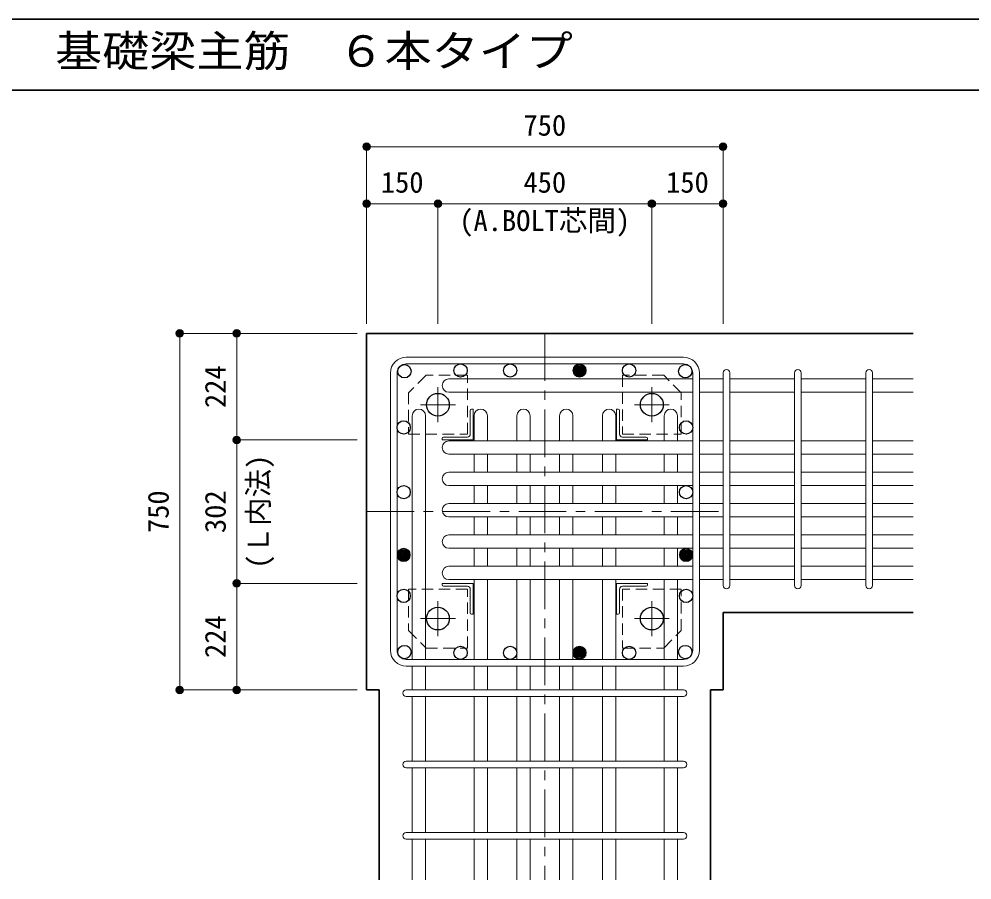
# Model space of a CAD drawing. Units: millimetres at full size, sheet at 1:20. Extents: x -3982 to 3969, y -2797 to 2801.
# Drawn here: x -628 to 1377, y -1810 to 2 of the extents above; entities that cross this region are included whole.
import ezdxf
from ezdxf.enums import TextEntityAlignment as Align

# ---------------------------------------------------------------- set-up
doc = ezdxf.new("R2010")
doc.units = ezdxf.units.MM
doc.header["$LTSCALE"] = 20
doc.header["$PDMODE"] = 32
doc.header["$PDSIZE"] = 12
doc.linetypes.add('CHAIN1', pattern=[8, 5, -1, 1, -1])
doc.linetypes.add('DASHED1', pattern=[1.8, 1.2, -0.6])
for name, color, linetype, lineweight in [('6-1_躯体線', 2, 'Continuous', 35), ('6-2_A.Bolt_', 4, 'Continuous', 9), ('6-3_柱型主筋', 4, 'Continuous', 9), ('6-4_フープ', 7, 'Continuous', 18), ('6-5_梁主筋', 7, 'Continuous', 18), ('6-6_S.T.P.', 7, 'Continuous', 18), ('6-7_文字', 7, 'Continuous', 18), ('6-9', 4, 'DASHED1', 9), ('6-D_寸法', 4, 'Continuous', 9), ('F-0_枠', 6, 'Continuous', 40)]:
    doc.layers.add(name, color=color, linetype=linetype, lineweight=lineweight)
doc.styles.add('ＭＳ ゴシック', font='')
doc.styles.get('ＭＳ ゴシック').set_extended_font_data('MS Gothic')

msp = doc.modelspace()

# ---------------------------------------------------------------- linework, layer by layer
at = {"layer": '6-1_躯体線'}
for p, q in [((103.29, -1409.67), (103.29, -659.67)), ((1253.29, -659.67), (103.29, -659.67)), ((853.29, -1409.67), (853.29, -1247.17)), ((1253.29, -1247.17), (853.29, -1247.17)), ((129.79, -1409.67), (103.29, -1409.67)), ((129.79, -1809.67), (129.79, -1409.67)), ((853.29, -1409.67), (826.79, -1409.67)), ((826.79, -1809.67), (826.79, -1409.67))]:
    msp.add_line(p, q, dxfattribs=at)
at = {"layer": '6-2_A.Bolt_', "linetype": 'CHAIN1'}
for p, q in [((253.29, -846.37), (253.29, -772.87)), ((703.29, -846.37), (703.29, -772.87)), ((289.99, -809.67), (216.49, -809.67)), ((666.59, -809.67), (740.09, -809.67)), ((253.29, -1222.97), (253.29, -1296.47)), ((703.29, -1222.97), (703.29, -1296.47)), ((289.99, -1259.67), (216.49, -1259.67)), ((666.59, -1259.67), (740.09, -1259.67))]:
    msp.add_line(p, q, dxfattribs=at)
at = {"layer": '6-2_A.Bolt_'}
for p, q in [((321.29, -821.67), (321.29, -871.67)), ((327.29, -818.67), (324.29, -818.67)), ((327.29, -818.67), (327.29, -883.67)), ((629.29, -818.67), (629.29, -883.67)), ((629.29, -818.67), (632.29, -818.67)), ((635.29, -821.67), (635.29, -871.67)), ((262.29, -883.67), (262.29, -880.67)), ((265.29, -877.67), (315.29, -877.67)), ((691.29, -877.67), (641.29, -877.67)), ((694.29, -883.67), (694.29, -880.67)), ((262.29, -883.67), (327.29, -883.67)), ((694.29, -883.67), (629.29, -883.67)), ((262.29, -1185.67), (327.29, -1185.67)), ((262.29, -1185.67), (262.29, -1188.67)), ((265.29, -1191.67), (315.29, -1191.67)), ((321.29, -1247.67), (321.29, -1197.67)), ((327.29, -1250.67), (327.29, -1185.67)), ((694.29, -1185.67), (629.29, -1185.67)), ((629.29, -1250.67), (629.29, -1185.67)), ((635.29, -1247.67), (635.29, -1197.67)), ((691.29, -1191.67), (641.29, -1191.67)), ((694.29, -1185.67), (694.29, -1188.67)), ((327.29, -1250.67), (324.29, -1250.67)), ((629.29, -1250.67), (632.29, -1250.67))]:
    msp.add_line(p, q, dxfattribs=at)
at = {"layer": '6-2_A.Bolt_', "color": 3, "lineweight": 25}
for centre in [(253.29, -809.67), (703.29, -809.67), (253.29, -1259.67), (703.29, -1259.67)]:
    msp.add_circle(centre, 24, dxfattribs=at)
at = {"layer": '6-2_A.Bolt_'}
for centre, radius, start, end in [((324.29, -821.67), 3, 90, 180), ((632.29, -821.67), 3, 0, 90), ((265.29, -880.67), 3, 90, 180), ((315.29, -871.67), 6, 270, 0), ((641.29, -871.67), 6, 180, 270), ((691.29, -880.67), 3, 0, 90), ((265.29, -1188.67), 3, 180, 270), ((315.29, -1197.67), 6, 0, 90), ((641.29, -1197.67), 6, 90, 180), ((691.29, -1188.67), 3, 270, 0), ((324.29, -1247.67), 3, 180, 270), ((632.29, -1247.67), 3, 270, 0)]:
    msp.add_arc(centre, radius, start, end, dxfattribs=at)
at = {"layer": '6-3_柱型主筋', "color": 3, "lineweight": 25}
for centre in [(182.9, -739.28), (182.9, -739.28), (301.06, -737.67), (405.29, -737.67), (655.52, -737.67), (773.68, -739.28), (181.29, -857.44), (775.29, -857.44), (181.29, -993.67), (775.29, -993.67), (181.29, -1211.91), (775.29, -1211.91), (182.9, -1330.06), (301.06, -1331.67), (405.29, -1331.67), (655.52, -1331.67), (773.68, -1330.06)]:
    msp.add_circle(centre, 14, dxfattribs=at)
at = {"layer": '6-3_柱型主筋'}
for centre, radius in [((551.29, -737.67), 14), ((551.29, -737.67), 12.5), ((551.29, -737.67), 11), ((551.29, -737.67), 9.5), ((551.29, -737.67), 8), ((551.29, -737.67), 6.5), ((551.29, -737.67), 5), ((551.29, -737.67), 3.5), ((551.29, -737.67), 2), ((551.29, -737.67), 0.5), ((181.29, -1125.67), 14), ((181.29, -1125.67), 12.5), ((181.29, -1125.67), 11), ((181.29, -1125.67), 9.5), ((181.29, -1125.67), 8), ((181.29, -1125.67), 6.5), ((181.29, -1125.67), 5), ((181.29, -1125.67), 3.5), ((775.29, -1125.67), 14), ((775.29, -1125.67), 12.5), ((775.29, -1125.67), 11), ((775.29, -1125.67), 9.5), ((775.29, -1125.67), 8), ((775.29, -1125.67), 6.5), ((775.29, -1125.67), 5), ((775.29, -1125.67), 3.5), ((181.29, -1125.67), 2), ((181.29, -1125.67), 0.5), ((775.29, -1125.67), 2), ((775.29, -1125.67), 0.5), ((551.29, -1331.67), 14), ((551.29, -1331.67), 12.5), ((551.29, -1331.67), 11), ((551.29, -1331.67), 9.5), ((551.29, -1331.67), 8), ((551.29, -1331.67), 6.5), ((551.29, -1331.67), 5), ((551.29, -1331.67), 3.5), ((551.29, -1331.67), 2), ((551.29, -1331.67), 0.5)]:
    msp.add_circle(centre, radius, dxfattribs=at)
at = {"layer": '6-4_フープ'}
for p, q in [((769.79, -709.67), (186.79, -709.67)), ((769.79, -723.67), (186.79, -723.67)), ((153.29, -1326.17), (153.29, -743.17)), ((167.29, -1326.17), (167.29, -743.17)), ((789.29, -1326.17), (789.29, -743.17)), ((803.29, -1326.17), (803.29, -743.17)), ((769.79, -1345.67), (186.79, -1345.67)), ((769.79, -1359.67), (186.79, -1359.67))]:
    msp.add_line(p, q, dxfattribs=at)
for centre, radius, start, end in [((186.79, -743.17), 33.5, 90, 180), ((769.79, -743.17), 33.5, 0, 90), ((186.79, -743.17), 19.5, 90, 180), ((769.79, -743.17), 19.5, 0, 90), ((186.79, -1326.17), 33.5, 180, 270), ((186.79, -1326.17), 19.5, 180, 270), ((769.79, -1326.17), 33.5, 270, 0), ((769.79, -1326.17), 19.5, 270, 0)]:
    msp.add_arc(centre, radius, start, end, dxfattribs=at)
at = {"layer": '6-5_梁主筋'}
for p, q in [((276.29, -755.28), (789.29, -755.28)), ((853.29, -755.28), (803.29, -755.28)), ((1003.29, -755.28), (867.29, -755.28)), ((1153.29, -755.28), (1017.29, -755.28)), ((1253.29, -755.28), (1167.29, -755.28)), ((276.29, -783.28), (789.29, -783.28)), ((853.29, -783.28), (803.29, -783.28)), ((1003.29, -783.28), (867.29, -783.28)), ((1153.29, -783.28), (1017.29, -783.28)), ((1253.29, -783.28), (1167.29, -783.28)), ((199.29, -832.85), (199.29, -1345.67)), ((227.29, -832.85), (227.29, -1345.67)), ((329.29, -832.76), (329.29, -885.67)), ((357.29, -832.76), (357.29, -885.67)), ((419.29, -832.76), (419.29, -885.67)), ((447.29, -832.76), (447.29, -885.67)), ((509.29, -832.76), (509.29, -885.67)), ((537.29, -832.76), (537.29, -885.67)), ((599.29, -832.76), (599.29, -885.67)), ((627.29, -832.76), (627.29, -885.67)), ((729.29, -832.76), (729.29, -885.67)), ((757.29, -832.76), (757.29, -885.67)), ((276.29, -885.67), (789.29, -885.67)), ((853.29, -885.67), (803.29, -885.67)), ((1003.29, -885.67), (867.29, -885.67)), ((1153.29, -885.67), (1017.29, -885.67)), ((1253.29, -885.67), (1167.29, -885.67)), ((276.29, -913.67), (789.29, -913.67)), ((329.29, -913.67), (329.29, -951.67)), ((357.29, -913.67), (357.29, -951.67)), ((419.29, -913.67), (419.29, -951.67)), ((447.29, -913.67), (447.29, -951.67)), ((509.29, -913.67), (509.29, -951.67)), ((537.29, -913.67), (537.29, -951.67)), ((599.29, -913.67), (599.29, -951.67)), ((627.29, -913.67), (627.29, -951.67)), ((729.29, -913.67), (729.29, -951.67)), ((757.29, -913.67), (757.29, -951.67)), ((853.29, -913.67), (803.29, -913.67)), ((1003.29, -913.67), (867.29, -913.67)), ((1153.29, -913.67), (1017.29, -913.67)), ((1253.29, -913.67), (1167.29, -913.67)), ((276.29, -951.67), (789.29, -951.67)), ((853.29, -951.67), (803.29, -951.67)), ((1003.29, -951.67), (867.29, -951.67)), ((1153.29, -951.67), (1017.29, -951.67)), ((1253.29, -951.67), (1167.29, -951.67)), ((276.29, -979.67), (789.29, -979.67)), ((329.29, -979.67), (329.29, -1017.67)), ((357.29, -979.67), (357.29, -1017.67)), ((419.29, -979.67), (419.29, -1017.67)), ((447.29, -979.67), (447.29, -1017.67)), ((509.29, -979.67), (509.29, -1017.67)), ((537.29, -979.67), (537.29, -1017.67)), ((599.29, -979.67), (599.29, -1017.67)), ((627.29, -979.67), (627.29, -1017.67)), ((729.29, -979.67), (729.29, -1017.67)), ((757.29, -979.67), (757.29, -1017.67)), ((853.29, -979.67), (803.29, -979.67)), ((1003.29, -979.67), (867.29, -979.67)), ((1153.29, -979.67), (1017.29, -979.67)), ((1253.29, -979.67), (1167.29, -979.67)), ((276.29, -1017.67), (789.29, -1017.67)), ((853.29, -1017.67), (803.29, -1017.67)), ((1003.29, -1017.67), (867.29, -1017.67)), ((1153.29, -1017.67), (1017.29, -1017.67)), ((1253.29, -1017.67), (1167.29, -1017.67)), ((276.29, -1045.67), (789.29, -1045.67)), ((329.29, -1045.67), (329.29, -1083.67)), ((357.29, -1045.67), (357.29, -1083.67)), ((419.29, -1045.67), (419.29, -1083.67)), ((447.29, -1045.67), (447.29, -1083.67)), ((509.29, -1045.67), (509.29, -1083.67)), ((537.29, -1045.67), (537.29, -1083.67)), ((599.29, -1045.67), (599.29, -1083.67)), ((627.29, -1045.67), (627.29, -1083.67)), ((729.29, -1045.67), (729.29, -1083.67)), ((757.29, -1045.67), (757.29, -1083.67)), ((853.29, -1045.67), (803.29, -1045.67)), ((1003.29, -1045.67), (867.29, -1045.67)), ((1153.29, -1045.67), (1017.29, -1045.67)), ((1253.29, -1045.67), (1167.29, -1045.67)), ((276.29, -1083.67), (789.29, -1083.67)), ((853.29, -1083.67), (803.29, -1083.67)), ((1003.29, -1083.67), (867.29, -1083.67)), ((1153.29, -1083.67), (1017.29, -1083.67)), ((1253.29, -1083.67), (1167.29, -1083.67)), ((276.29, -1111.67), (789.29, -1111.67)), ((329.29, -1111.67), (329.29, -1149.67)), ((357.29, -1111.67), (357.29, -1149.67)), ((419.29, -1111.67), (419.29, -1149.67)), ((447.29, -1111.67), (447.29, -1149.67)), ((509.29, -1111.67), (509.29, -1149.67)), ((537.29, -1111.67), (537.29, -1149.67)), ((599.29, -1111.67), (599.29, -1149.67)), ((627.29, -1111.67), (627.29, -1149.67)), ((729.29, -1111.67), (729.29, -1149.67)), ((757.29, -1111.67), (757.29, -1149.67)), ((853.29, -1111.67), (803.29, -1111.67)), ((1003.29, -1111.67), (867.29, -1111.67)), ((1153.29, -1111.67), (1017.29, -1111.67)), ((1253.29, -1111.67), (1167.29, -1111.67)), ((276.29, -1149.67), (789.29, -1149.67)), ((853.29, -1149.67), (803.29, -1149.67)), ((1003.29, -1149.67), (867.29, -1149.67)), ((1153.29, -1149.67), (1017.29, -1149.67)), ((1253.29, -1149.67), (1167.29, -1149.67)), ((276.29, -1177.67), (789.29, -1177.67)), ((329.29, -1177.67), (329.29, -1345.67)), ((357.29, -1177.67), (357.29, -1345.67)), ((419.29, -1177.67), (419.29, -1345.67)), ((447.29, -1177.67), (447.29, -1345.67)), ((509.29, -1177.67), (509.29, -1345.67)), ((537.29, -1177.67), (537.29, -1345.67)), ((599.29, -1177.67), (599.29, -1345.67)), ((627.29, -1177.67), (627.29, -1345.67)), ((729.29, -1177.67), (729.29, -1345.67)), ((757.29, -1177.67), (757.29, -1345.67)), ((853.29, -1177.67), (803.29, -1177.67)), ((1003.29, -1177.67), (867.29, -1177.67)), ((1153.29, -1177.67), (1017.29, -1177.67)), ((1253.29, -1177.67), (1167.29, -1177.67)), ((199.29, -1359.67), (199.29, -1409.67)), ((227.29, -1359.67), (227.29, -1409.67)), ((329.29, -1359.67), (329.29, -1409.67)), ((357.29, -1359.67), (357.29, -1409.67)), ((419.29, -1359.67), (419.29, -1409.67)), ((447.29, -1359.67), (447.29, -1409.67)), ((509.29, -1359.67), (509.29, -1409.67)), ((537.29, -1359.67), (537.29, -1409.67)), ((599.29, -1359.67), (599.29, -1409.67)), ((627.29, -1359.67), (627.29, -1409.67)), ((729.29, -1359.67), (729.29, -1409.67)), ((757.29, -1359.67), (757.29, -1409.67)), ((199.29, -1423.67), (199.29, -1559.67)), ((227.29, -1423.67), (227.29, -1559.67)), ((329.29, -1423.67), (329.29, -1559.67)), ((357.29, -1423.67), (357.29, -1559.67)), ((419.29, -1423.67), (419.29, -1559.67)), ((447.29, -1423.67), (447.29, -1559.67)), ((509.29, -1423.67), (509.29, -1559.67)), ((537.29, -1423.67), (537.29, -1559.67)), ((599.29, -1423.67), (599.29, -1559.67)), ((627.29, -1423.67), (627.29, -1559.67)), ((729.29, -1423.67), (729.29, -1559.67)), ((757.29, -1423.67), (757.29, -1559.67)), ((199.29, -1573.67), (199.29, -1709.67)), ((227.29, -1573.67), (227.29, -1709.67)), ((329.29, -1573.67), (329.29, -1709.67)), ((357.29, -1573.67), (357.29, -1709.67)), ((419.29, -1573.67), (419.29, -1709.67)), ((447.29, -1573.67), (447.29, -1709.67)), ((509.29, -1573.67), (509.29, -1709.67)), ((537.29, -1573.67), (537.29, -1709.67)), ((599.29, -1573.67), (599.29, -1709.67)), ((627.29, -1573.67), (627.29, -1709.67)), ((729.29, -1573.67), (729.29, -1709.67)), ((757.29, -1573.67), (757.29, -1709.67)), ((199.29, -1723.67), (199.29, -1809.67)), ((227.29, -1723.67), (227.29, -1809.67)), ((329.29, -1723.67), (329.29, -1809.67)), ((357.29, -1723.67), (357.29, -1809.67)), ((419.29, -1723.67), (419.29, -1809.67)), ((447.29, -1723.67), (447.29, -1809.67)), ((509.29, -1723.67), (509.29, -1809.67)), ((537.29, -1723.67), (537.29, -1809.67)), ((599.29, -1723.67), (599.29, -1809.67)), ((627.29, -1723.67), (627.29, -1809.67)), ((729.29, -1723.67), (729.29, -1809.67)), ((757.29, -1723.67), (757.29, -1809.67))]:
    msp.add_line(p, q, dxfattribs=at)
for centre, start, end in [((276.29, -769.28), 90, 180), ((276.29, -769.28), 180, 270), ((213.29, -832.85), 90, 180), ((213.29, -832.85), 0, 90), ((343.29, -832.76), 90, 180), ((343.29, -832.76), 0, 90), ((433.29, -832.76), 90, 180), ((433.29, -832.76), 0, 90), ((523.29, -832.76), 90, 180), ((523.29, -832.76), 0, 90), ((613.29, -832.76), 90, 180), ((613.29, -832.76), 0, 90), ((743.29, -832.76), 90, 180), ((743.29, -832.76), 0, 90), ((276.29, -899.67), 90, 180), ((276.29, -899.67), 180, 270), ((276.29, -965.67), 90, 180), ((276.29, -965.67), 180, 270), ((276.29, -1031.67), 90, 180), ((276.29, -1031.67), 180, 270), ((276.29, -1097.67), 90, 180), ((276.29, -1097.67), 180, 270), ((276.29, -1163.67), 90, 180), ((276.29, -1163.67), 180, 270)]:
    msp.add_arc(centre, 14, start, end, dxfattribs=at)
at = {"layer": '6-6_S.T.P.'}
for p, q in [((853.29, -1190.17), (853.29, -742.78)), ((853.29, -1190.17), (853.29, -743.17)), ((853.29, -1190.17), (853.29, -743.17)), ((853.29, -1190.17), (853.29, -743.17)), ((867.29, -1190.17), (867.29, -742.78)), ((867.29, -1190.17), (867.29, -743.17)), ((867.29, -1190.17), (867.29, -743.17)), ((867.29, -1190.17), (867.29, -743.17)), ((1003.29, -1190.17), (1003.29, -742.78)), ((1017.29, -1190.17), (1017.29, -742.78)), ((1153.29, -1190.17), (1153.29, -742.78)), ((1167.29, -1190.17), (1167.29, -742.78)), ((186.79, -1409.67), (769.4, -1409.67)), ((186.79, -1423.67), (769.4, -1423.67)), ((186.79, -1559.67), (769.4, -1559.67)), ((186.79, -1573.67), (769.4, -1573.67)), ((186.79, -1709.67), (769.4, -1709.67)), ((186.79, -1723.67), (769.4, -1723.67))]:
    msp.add_line(p, q, dxfattribs=at)
for centre, start, end in [((860.29, -742.78), 0, 180), ((860.29, -742.78), 0, 180), ((860.29, -742.78), 0, 180), ((860.29, -742.78), 0, 180), ((1010.29, -742.78), 0, 180), ((1160.29, -742.78), 0, 180), ((860.29, -1190.17), 180, 0), ((860.29, -1190.17), 180, 0), ((860.29, -1190.17), 180, 0), ((860.29, -1190.17), 180, 0), ((1010.29, -1190.17), 180, 0), ((1160.29, -1190.17), 180, 0), ((186.79, -1416.67), 90, 270), ((186.79, -1416.67), 90, 270), ((186.79, -1416.67), 90, 270), ((186.79, -1416.67), 90, 270), ((769.79, -1416.67), 270, 90), ((769.79, -1416.67), 270, 90), ((769.79, -1416.67), 270, 90), ((769.79, -1416.67), 270, 90), ((186.79, -1566.67), 90, 270), ((769.79, -1566.67), 270, 90), ((186.79, -1716.67), 90, 270), ((769.79, -1716.67), 270, 90)]:
    msp.add_arc(centre, 7, start, end, dxfattribs=at)
at = {"layer": '6-9'}
for points in [[(191.29, -871.67), (315.29, -871.67), (315.29, -747.67), (228.29, -747.67), (191.29, -784.67)], [(641.29, -747.67), (641.29, -871.67), (765.29, -871.67), (765.29, -784.67), (728.29, -747.67)], [(315.29, -1321.67), (315.29, -1197.67), (191.29, -1197.67), (191.29, -1284.67), (228.29, -1321.67)], [(765.29, -1197.67), (641.29, -1197.67), (641.29, -1321.67), (728.29, -1321.67), (765.29, -1284.67)]]:
    msp.add_lwpolyline(points, close=True, dxfattribs=at)
at = {"layer": '6-D_寸法'}
for p, q in [((103.29, -266.65), (853.29, -266.65)), ((853.29, -266.65), (853.29, -386.65)), ((103.29, -386.65), (253.29, -386.65)), ((253.29, -386.65), (253.29, -639.67)), ((253.29, -386.65), (703.29, -386.65)), ((703.29, -386.65), (703.29, -639.67)), ((703.29, -386.65), (853.29, -386.65)), ((853.29, -386.65), (853.29, -639.67)), ((-289.74, -659.67), (-169.74, -659.67)), ((-289.74, -659.67), (-289.74, -1409.67)), ((-169.74, -659.67), (83.29, -659.67)), ((-169.74, -883.67), (-169.74, -659.67)), ((-169.74, -883.67), (83.29, -883.67)), ((-169.74, -1185.67), (-169.74, -883.67)), ((-169.74, -1185.67), (83.29, -1185.67)), ((-169.74, -1409.67), (-169.74, -1185.67))]:
    msp.add_line(p, q, dxfattribs=at)
at = {"layer": '6-D_寸法', "linetype": 'CHAIN1'}
for p, q in [((478.29, -659.67), (478.29, -1809.67)), ((103.29, -1034.67), (853.29, -1034.67))]:
    msp.add_line(p, q, dxfattribs=at)
at = {"layer": '6-D_寸法'}
for points in [[(103.29, -266.65), (103.29, -386.65), (103.29, -639.67)], [(-289.74, -1409.67), (-169.74, -1409.67), (83.29, -1409.67)]]:
    msp.add_lwpolyline(points, dxfattribs=at)
for centre, radius in [((103.29, -266.65), 8), ((103.29, -266.65), 7.2), ((103.29, -266.65), 6.4), ((853.29, -266.65), 8), ((853.29, -266.65), 7.2), ((853.29, -266.65), 6.4), ((103.29, -266.65), 5.6), ((103.29, -266.65), 4.8), ((103.29, -266.65), 4), ((103.29, -266.65), 3.2), ((103.29, -266.65), 2.4), ((103.29, -266.65), 1.6), ((103.29, -266.65), 0.8), ((853.29, -266.65), 5.6), ((853.29, -266.65), 4.8), ((853.29, -266.65), 4), ((853.29, -266.65), 3.2), ((853.29, -266.65), 2.4), ((853.29, -266.65), 1.6), ((853.29, -266.65), 0.8), ((103.29, -386.65), 8), ((103.29, -386.65), 7.2), ((103.29, -386.65), 6.4), ((253.29, -386.65), 8), ((253.29, -386.65), 7.2), ((253.29, -386.65), 6.4), ((703.29, -386.65), 8), ((703.29, -386.65), 7.2), ((703.29, -386.65), 6.4), ((853.29, -386.65), 8), ((853.29, -386.65), 7.2), ((853.29, -386.65), 6.4), ((103.29, -386.65), 5.6), ((103.29, -386.65), 4.8), ((103.29, -386.65), 4), ((103.29, -386.65), 3.2), ((103.29, -386.65), 2.4), ((103.29, -386.65), 1.6), ((103.29, -386.65), 0.8), ((253.29, -386.65), 5.6), ((253.29, -386.65), 4.8), ((253.29, -386.65), 4), ((253.29, -386.65), 3.2), ((253.29, -386.65), 2.4), ((253.29, -386.65), 1.6), ((253.29, -386.65), 0.8), ((703.29, -386.65), 5.6), ((703.29, -386.65), 4.8), ((703.29, -386.65), 4), ((703.29, -386.65), 3.2), ((703.29, -386.65), 2.4), ((703.29, -386.65), 1.6), ((703.29, -386.65), 0.8), ((853.29, -386.65), 5.6), ((853.29, -386.65), 4.8), ((853.29, -386.65), 4), ((853.29, -386.65), 3.2), ((853.29, -386.65), 2.4), ((853.29, -386.65), 1.6), ((853.29, -386.65), 0.8), ((-289.74, -659.67), 8), ((-289.74, -659.67), 7.2), ((-289.74, -659.67), 6.4), ((-289.74, -659.67), 5.6), ((-289.74, -659.67), 4.8), ((-289.74, -659.67), 4), ((-289.74, -659.67), 3.2), ((-289.74, -659.67), 2.4), ((-289.74, -659.67), 1.6), ((-289.74, -659.67), 0.8), ((-169.74, -659.67), 8), ((-169.74, -659.67), 7.2), ((-169.74, -659.67), 6.4), ((-169.74, -659.67), 5.6), ((-169.74, -659.67), 4.8), ((-169.74, -659.67), 4), ((-169.74, -659.67), 3.2), ((-169.74, -659.67), 2.4), ((-169.74, -659.67), 1.6), ((-169.74, -659.67), 0.8), ((-169.74, -883.67), 8), ((-169.74, -883.67), 7.2), ((-169.74, -883.67), 6.4), ((-169.74, -883.67), 5.6), ((-169.74, -883.67), 4.8), ((-169.74, -883.67), 4), ((-169.74, -883.67), 3.2), ((-169.74, -883.67), 2.4), ((-169.74, -883.67), 1.6), ((-169.74, -883.67), 0.8), ((-169.74, -1185.67), 8), ((-169.74, -1185.67), 7.2), ((-169.74, -1185.67), 6.4), ((-169.74, -1185.67), 5.6), ((-169.74, -1185.67), 4.8), ((-169.74, -1185.67), 4), ((-169.74, -1185.67), 3.2), ((-169.74, -1185.67), 2.4), ((-169.74, -1185.67), 1.6), ((-169.74, -1185.67), 0.8), ((-289.74, -1409.67), 8), ((-289.74, -1409.67), 7.2), ((-169.74, -1409.67), 8), ((-169.74, -1409.67), 7.2), ((-289.74, -1409.67), 6.4), ((-289.74, -1409.67), 5.6), ((-289.74, -1409.67), 4.8), ((-289.74, -1409.67), 4), ((-289.74, -1409.67), 3.2), ((-289.74, -1409.67), 2.4), ((-289.74, -1409.67), 1.6), ((-289.74, -1409.67), 0.8), ((-169.74, -1409.67), 6.4), ((-169.74, -1409.67), 5.6), ((-169.74, -1409.67), 4.8), ((-169.74, -1409.67), 4), ((-169.74, -1409.67), 3.2), ((-169.74, -1409.67), 2.4), ((-169.74, -1409.67), 1.6), ((-169.74, -1409.67), 0.8)]:
    msp.add_circle(centre, radius, dxfattribs=at)
at = {"layer": '6-D_寸法', "color": 7}
for p in [(103.29, -266.65), (853.29, -266.65), (103.29, -386.65), (253.29, -386.65), (703.29, -386.65), (853.29, -386.65), (-289.74, -659.67), (-169.74, -659.67), (-169.74, -883.67), (-169.74, -1185.67), (-289.74, -1409.67), (-169.74, -1409.67)]:
    msp.add_point(p, dxfattribs=at)
at = {"layer": 'F-0_枠', "color": 2, "lineweight": 35}
for p, q in [((2482.4, 1.97), (-3981.92, 1.97)), ((-3981.92, -148.03), (2482.4, -148.03))]:
    msp.add_line(p, q, dxfattribs=at)

# ---------------------------------------------------------------- texts
at = {"layer": '6-7_文字', "color": 2, "style": 'ＭＳ ゴシック', "width": 1.1}
msp.add_text('\u3000\u3000基礎梁主筋\u3000６本タイプ', height=65.98, dxfattribs=at).set_placement((-749.76, -118.03), align=Align.BOTTOM_LEFT)
at = {"layer": '6-D_寸法', "style": 'ＭＳ ゴシック'}
for s, p in [('750', (433.29, -256.65)), ('150', (133.29, -376.65)), ('450', (433.29, -376.65)), ('150', (733.29, -376.65)), ('(A.BOLT芯間)', (298.29, -457.38))]:
    msp.add_text(s, height=43.99, dxfattribs=at).set_placement(p, align=Align.BOTTOM_LEFT)
for s, p in [('224', (-179.74, -816.67)), ('(Ｌ内法)', (-89.52, -1154.67)), ('750', (-299.74, -1079.67)), ('302', (-179.74, -1079.67)), ('224', (-179.74, -1342.67))]:
    msp.add_text(s, height=43.99, rotation=90, dxfattribs=at).set_placement(p, align=Align.BOTTOM_LEFT)

doc.saveas('drawing.dxf')
